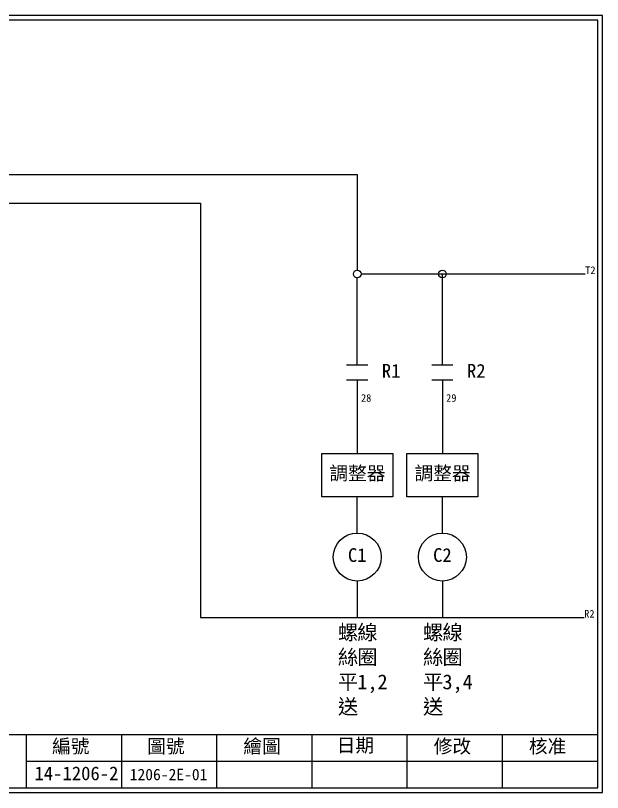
# Model space of a CAD drawing. Extents: x 10 to 297, y 3 to 207.
# Drawn here: x 142.9 to 297, y 3 to 207 of the extents above; entities that cross this region are included whole.
import ezdxf

# ---------------------------------------------------------------- set-up
doc = ezdxf.new("R2010")
doc.units = 0
doc.layers.get('0').update_dxf_attribs({"linetype": 'CONTINUOUS'})
doc.layers.add('圖框層', color=7, linetype='CONTINUOUS')
doc.layers.add('標尺寸層', color=3, linetype='CONTINUOUS')
doc.styles.add('CNS', font='romanc.shx', dxfattribs={"bigfont": 'chineset.shx'})
doc.styles.add('STSL', font='KAIU.TTF')

msp = doc.modelspace()

# ---------------------------------------------------------------- linework, layer by layer
for p, q in [((233.61, 139.12), (292.46, 139.12)), ((254.96, 115.27), (254.96, 139.12)), ((232.61, 115.27), (232.61, 138.12)), ((191.43, 128.05), (191.43, 48.91)), ((232.61, 111.3), (232.61, 91.96)), ((254.96, 111.3), (254.96, 91.96)), ((232.61, 71.11), (232.61, 80.64)), ((254.96, 71.11), (254.96, 80.64)), ((232.61, 58.51), (232.61, 48.91)), ((254.96, 58.51), (254.96, 48.91)), ((191.43, 48.91), (292.2, 48.91))]:
    msp.add_line(p, q)
for points in [[(223.28, 91.96), (241.93, 91.96), (241.93, 80.64), (223.28, 80.64)], [(245.64, 91.96), (264.29, 91.96), (264.29, 80.64), (245.64, 80.64)]]:
    msp.add_lwpolyline(points, close=True)
for centre in [(232.61, 64.81), (254.96, 64.81)]:
    msp.add_circle(centre, 6.3)
at = {"layer": '圖框層', "color": 7}
for p, q in [((297, 206.97), (10, 206.97)), ((297, 3), (297, 206.97)), ((295.75, 205.72), (11.25, 205.72)), ((295.75, 4.25), (295.75, 205.72)), ((11.25, 18.25), (295.75, 18.25)), ((145.75, 4.25), (145.75, 18.25)), ((170.75, 4.25), (170.75, 18.25)), ((195.75, 4.25), (195.75, 18.25)), ((220.75, 4.25), (220.75, 18.25)), ((245.75, 4.25), (245.75, 18.25)), ((270.75, 4.25), (270.75, 18.25)), ((145.75, 11.25), (295.75, 11.25)), ((11.25, 4.25), (295.75, 4.25)), ((10, 3), (297, 3))]:
    msp.add_line(p, q, dxfattribs=at)
at = {"layer": '標尺寸層', "color": 7}
for p, q in [((42.17, 165.23), (232.61, 165.23)), ((232.61, 165.23), (232.61, 140.12)), ((22.17, 157.71), (191.43, 157.71)), ((191.43, 157.71), (191.43, 130.19)), ((191.43, 130.19), (191.43, 128.05)), ((229.82, 115.27), (235.39, 115.27)), ((252.18, 115.27), (257.75, 115.27)), ((229.82, 111.3), (235.39, 111.3)), ((252.18, 111.3), (257.75, 111.3))]:
    msp.add_line(p, q, dxfattribs=at)
for centre in [(232.61, 139.12), (254.96, 139.12)]:
    msp.add_circle(centre, 1, dxfattribs=at)

# ---------------------------------------------------------------- texts
at = {"layer": '圖框層', "color": 4, "style": 'STSL'}
for s, height, p in [('T2', 2, (292.46, 139.12)), ('R1', 3.6, (239.05, 111.9)), ('R2', 3.6, (261.41, 111.9)), ('28', 2, (233.59, 105.57)), ('29', 2, (255.95, 105.57)), ('調整器', 3.6, (225.29, 85.02)), ('調整器', 3.6, (247.65, 85.02)), ('C1', 3.6, (230.16, 63.53)), ('C2', 3.6, (252.52, 63.53)), ('R2', 2, (292.2, 48.91)), ('編號', 3.6, (152.47, 13.34)), ('圖號', 3.6, (177.47, 13.34)), ('繪圖', 3.6, (202.69, 13.34)), ('日期', 3.6, (227.22, 13.59)), ('修改', 3.6, (252.69, 13.34)), ('核准', 3.6, (277.69, 13.34)), ('14-1206-2', 3.6, (147.86, 6.22)), ('1206-2E-01', 3, (172.86, 6.22))]:
    msp.add_text(s, height=height, dxfattribs=at).set_placement(p)
at = {"layer": '標尺寸層', "color": 7, "char_height": 3.9, "width": 5.4243, "attachment_point": 1, "style": 'CNS'}
for s, insert in [('{\\fDFKai-SB|b0|i0|c136|p65;螺絲平送}', (227.53, 46.99)), ('{\\fDFKai-SB|b0|i0|c136|p65;線圈1,2}', (232.62, 46.99)), ('{\\fDFKai-SB|b0|i0|c136|p65;螺絲平送}', (249.88, 46.99)), ('{\\fDFKai-SB|b0|i0|c136|p65;線圈3,4}', (254.98, 46.99))]:
    msp.add_mtext(s, dxfattribs=dict(at, insert=insert))

doc.saveas('drawing.dxf')
